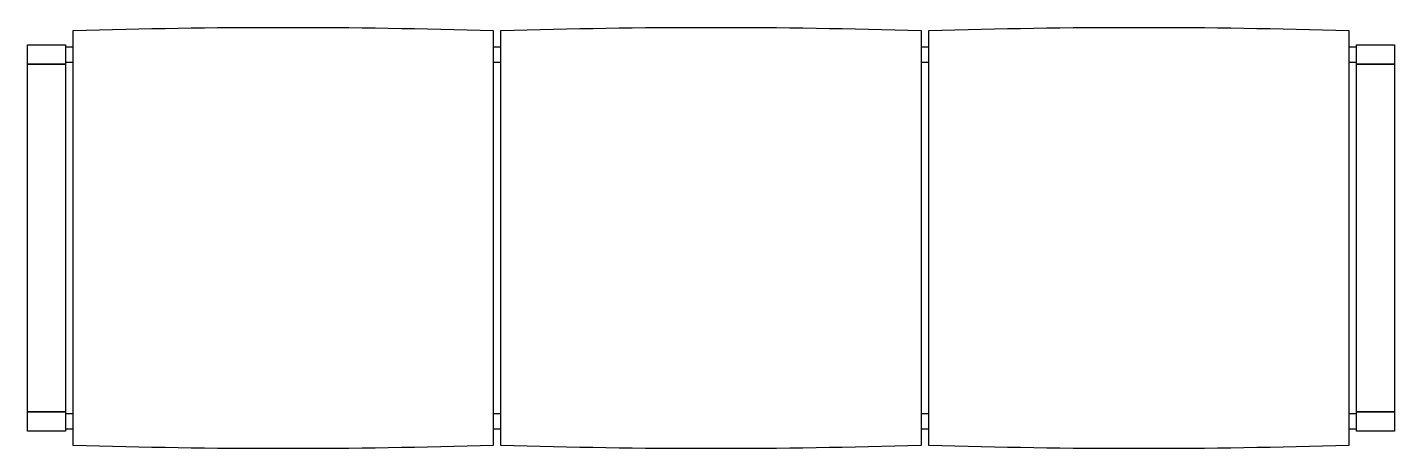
# Model space of a CAD drawing. Header units: millimetres. Extents: x -895 to 895, y -276 to 276.
import ezdxf

# ---------------------------------------------------------------- set-up
doc = ezdxf.new("R2010")
doc.units = ezdxf.units.MM
doc.header["$LTSCALE"] = 0.001

msp = doc.modelspace()

# ---------------------------------------------------------------- linework, layer by layer
for points in [[(-835, 271.5, -0.015636), (-285, 271.5), (-285, -271.5, -0.015636), (-835, -271.5), (-835, 271.5)], [(-275, 271.5, -0.015636), (275, 271.5), (275, -271.5, -0.015636), (-275, -271.5), (-275, 271.5)], [(285, 271.5, -0.015636), (835, 271.5), (835, -271.5, -0.015636), (285, -271.5), (285, 271.5)]]:
    msp.add_lwpolyline(points, format="xyb")
for points in [[(-895, 252.7), (-845, 252.7), (-845, 227.8), (-895, 227.8), (-895, 252.7)], [(845, 252.7), (895, 252.7), (895, 227.8), (845, 227.8), (845, 252.7)], [(-845, 230), (-835, 230), (-835, 250), (-845, 250), (-845, 230)], [(-285, 230), (-275, 230), (-275, 250), (-285, 250), (-285, 230)], [(275, 230), (285, 230), (285, 250), (275, 250), (275, 230)], [(835, 230), (845, 230), (845, 250), (835, 250), (835, 230)], [(-895, 227.8), (-845, 227.8), (-845, -227.8), (-895, -227.8), (-895, 227.8)], [(845, 227.8), (895, 227.8), (895, -227.8), (845, -227.8), (845, 227.8)], [(-895, -227.8), (-845, -227.8), (-845, -252.7), (-895, -252.7), (-895, -227.8)], [(-845, -250), (-835, -250), (-835, -230), (-845, -230), (-845, -250)], [(-285, -250), (-275, -250), (-275, -230), (-285, -230), (-285, -250)], [(275, -250), (285, -250), (285, -230), (275, -230), (275, -250)], [(835, -250), (845, -250), (845, -230), (835, -230), (835, -250)], [(845, -227.8), (895, -227.8), (895, -252.7), (845, -252.7), (845, -227.8)]]:
    msp.add_lwpolyline(points)

doc.saveas('drawing.dxf')
